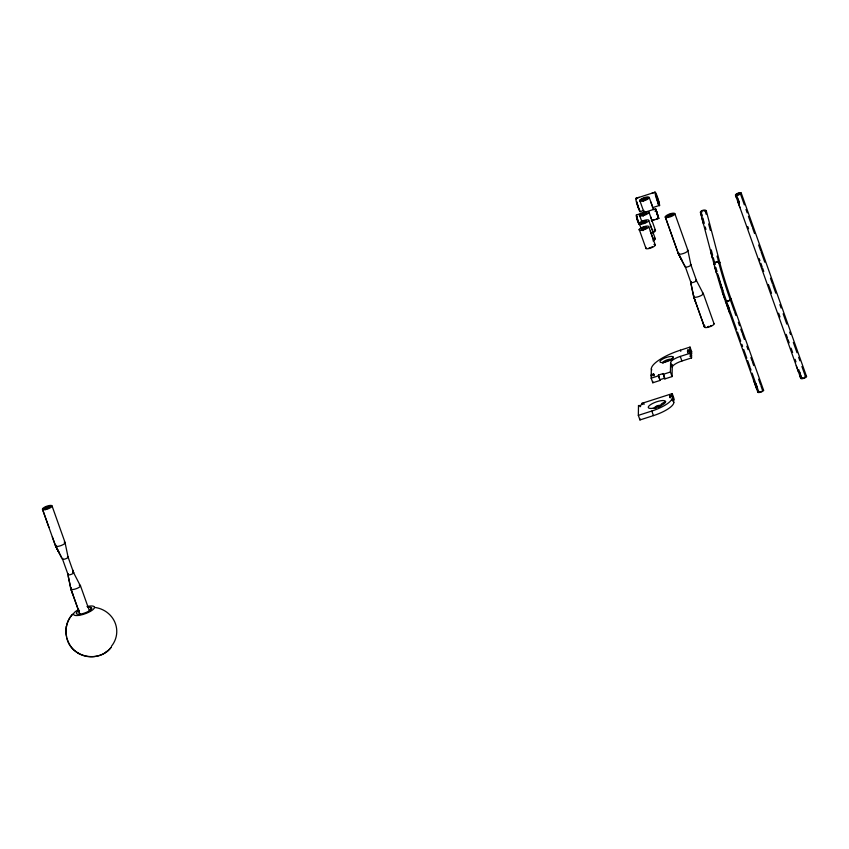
<?xml version="1.0" encoding="UTF-8"?>
<svg xmlns="http://www.w3.org/2000/svg" width="849" height="849" viewBox="0 0 849 849"><rect width="100%" height="100%" fill="white"/><g stroke="black" fill="none" stroke-linecap="round" stroke-linejoin="round"><path stroke-width="1.27" d="M670.19 397.873L669.776 396.727L672.185 395.952L673.788 402.575A21.352 6.176 -19.6 0 1 653.443 415.617L639.966 419.947L638.331 415.363L638.501 405.546L640.199 405.546L643.616 403.349L644.03 404.495M639.966 419.947L639.987 418.716M687.945 352.908L687.541 351.762L689.95 350.987L689.908 353.333L680.272 356.421A10.167 2.94 -19.6 0 0 670.593 362.64L672.228 367.224L672.058 376.585L664.841 378.909L663.218 373.539L658.41 375.088L660.023 380.448L652.807 382.772L651.172 378.187L651.215 375.449L653.624 374.685L653.634 373.9L651.225 374.674L651.639 375.82M651.225 374.674L651.332 368.827A30.511 8.819 -19.6 0 1 680.389 350.181L690.014 347.092L691.648 351.677L691.606 354.012L690.407 354.404M652.807 382.772L652.828 381.403M660.023 380.448L658.41 375.088M664.841 378.909L663.218 373.539M669.776 396.727L669.797 395.952L672.206 395.178L672.228 393.618L641.929 403.349L642.332 404.495M672.058 376.585L670.434 372L670.593 362.64M673.788 402.575L672.185 395.952M672.175 400.293L673.83 399.762L673.862 398.202L672.228 393.618M687.541 351.762L687.563 350.202L689.972 349.427L690.014 347.092M672.228 367.224A10.167 2.94 -19.6 0 1 681.906 361.005L691.542 357.917L691.585 355.572L689.95 350.987M72.207 614.665C61.839 625.851 64.938 645.771 78.31 653.178M658.962 203.548L657.009 199.664L655.768 194.124L658.792 202.327L658.824 203.802L655.736 194.166L658.718 201.977L658.962 203.548L657.763 203.94M656.097 210.817L658.007 216.548L656.383 211.019L658.028 216.527L656.171 210.743L654.908 211.157M656.213 219.265L658.707 218.119L655.577 208.812L636.219 215.02L639.361 224.677L639.393 223.849M66.052 628.96L66.158 628.281M66.371 626.88L66.466 626.233M636.57 215.306C635.349 215.476 639.042 226.333 639.35 223.574M655.481 208.843L658.665 218.458L655.481 208.843L658.665 218.458L651.406 220.814M641.154 222.671C641.409 224.507 647.776 222.162 646.333 220.74C642.088 220.284 637.917 225.335 645.527 222.289A3.046 0.881 -19.6 0 0 646.354 221.759C647.649 219.392 639.53 221.525 641.504 223.913M110.911 647.596C103.185 657.328 88.02 659.758 77.673 652.807M111.219 647.214C99.63 663.249 71.274 657.848 66.869 638.225M72.95 613.848C67.251 619.781 64.747 628.525 66.477 636.57M105.743 652.329L107.621 650.918M710.836 325.687L710.326 325.931L711.08 325.549M635.965 198.379L639.095 197.339M635.88 198.379L655.141 192.192L651.936 193.222M640.358 211.571L643.966 210.414M652.393 207.708L659.62 205.384M690.449 352.059L691.648 351.677M689.77 356.156L691.585 355.572M651.172 378.187L658.389 375.863M663.207 374.324L670.434 372M660.034 379.673L664.852 378.123M672.769 400.877L673.819 400.537M638.331 415.363L651.82 411.033A21.352 6.176 -19.6 0 0 672.153 397.99M651.416 220.793L653.804 220.04M708.735 326.494L707.673 326.695L709 326.419M643.075 200.353L647.299 198.082L645.007 197.997L641.865 199.494L641.897 200.364L644.115 200.12L646.694 198.942L647.171 197.934L644.72 198.072L641.865 199.494L641.664 200.268L643.075 200.353L643.489 201.5M642.82 215.041C650.483 213.301 645.134 210.701 641.398 214.404C641.876 216.219 645.919 214.192 646.927 213.163C646.726 210.711 638.384 215.094 642.82 215.041L643.234 216.187M642.566 229.506C650.228 227.765 644.879 225.165 641.154 228.869C641.621 230.684 645.664 228.657 646.673 227.628C646.471 225.176 638.13 229.548 642.566 229.506L642.98 230.652M641.929 403.349L643.616 403.349M78.692 653.401L79.297 653.762M639.191 209.47L639.637 209.99L639.074 209.247M684.347 265.238L678.34 253.702L665.351 217.164M61.521 557.464L55.525 545.928L42.524 509.389M685.185 266.851L678.5 253.947L665.276 216.909M62.37 559.077L55.673 546.172L52.32 536.897M696.456 280.541L703.269 293.754M68.016 556.88L73.64 572.767L80.453 585.98M638.342 222.13L638.745 222.735L638.257 221.96M681.874 260.441L678.362 253.405L681.758 260.24M59.048 552.667L55.546 545.631L58.931 552.466M638.936 208.971L636.601 201.797M637.1 216.368L637.259 216.76M638.926 208.939L636.538 201.446M702.739 322.164L704.458 326.95L693.686 296.779L691.075 284.16M801.01 376.022L801.732 378.049L799.514 371.809M799.694 375.364L800.777 378.357L735.457 194.952L736.635 198.273M728.23 306.043L728.951 308.06M729.726 313.239L720.674 287.111M48.977 527.473L42.45 509.135M741.241 193.094L806.55 376.51M740.275 193.349A2.038 0.584 -19.6 0 1 737.526 194.845A2.038 0.584 -19.6 0 1 737.25 193.869A2.038 0.584 -19.6 0 1 740.275 193.349L744.361 204.864M745.995 209.448L747.216 212.887M748.436 216.325L752.118 226.651M752.522 227.797L754.559 233.528M758.645 244.99L760.683 250.72M761.097 251.866L764.769 262.182M770.478 278.228L772.526 283.959M772.93 285.105L775.784 293.138M779.87 304.6L781.091 308.038M783.139 313.769L786.811 324.085M789.666 332.108L790.483 334.4M793.337 342.423L797.02 352.738M798.644 357.323L799.875 360.772M801.912 366.503L805.584 376.818M737.972 199.016L739.458 203.166M736.423 194.644L739.086 202.126M747.82 226.63L748.574 228.763M759.208 258.616L759.972 260.749M760.863 263.264L762.19 267.01M762.625 268.22L763.76 271.415M768.409 284.479L771.529 293.213M778.629 313.175L779.966 316.91M786.185 334.379L787.522 338.125M788.063 339.664L789.209 342.858M791.098 348.196L792.626 352.462M795.067 359.339L795.959 361.833M737.76 201.436L739.967 207.602M731.18 299.241L763.601 390.296M730.618 300.695L734.268 310.936M734.672 312.071L735.892 315.488M738.322 322.312L739.532 325.729M740.753 329.147L741.973 332.564M742.376 333.699L744.403 339.388M746.833 346.222L748.043 349.629M750.887 357.599L752.097 361.016M752.501 362.152L753.721 365.569M758.582 379.227L760.608 384.915M761.012 386.051L762.635 390.604A2.038 0.584 -19.6 0 1 760.619 391.877A2.038 0.584 -19.6 0 1 758.794 391.782M736.677 329.762L724.781 296.269M737.463 331.97L740.731 341.139M741.835 344.248L742.578 346.318M743.682 349.438L746.791 358.161M747.682 360.655L749.943 367.012M750.314 368.042L751.047 370.111M752.118 373.136L758.783 391.845M725.396 301.098L757.828 392.153M756.788 389.267L753.498 380.012M674.902 213.81L687.966 250.497M703.301 293.574L714.083 323.862M690.842 264.655L696.382 280.223M685.408 267.032L690.948 282.59M649.23 197.456A5.083 1.465 -19.6 0 1 642.269 201.181A5.083 1.465 -19.6 0 1 641.759 198.666A5.083 1.465 -19.6 0 1 649.23 197.456L653.581 209.682M648.965 212.133A5.083 1.465 -19.6 0 1 642.014 215.869A5.083 1.465 -19.6 0 1 641.504 213.343A5.083 1.465 -19.6 0 1 648.965 212.133L655.502 230.482M648.732 220.39A5.083 1.465 -19.6 0 1 641.78 224.115A5.083 1.465 -19.6 0 1 641.271 221.6A5.083 1.465 -19.6 0 1 648.732 220.39L655.258 238.728M639.721 200.279L643.797 211.751M653.613 240.363L650.355 231.193M648.721 226.598A5.083 1.465 -19.6 0 1 641.759 230.334A5.083 1.465 -19.6 0 1 641.25 227.808A5.083 1.465 -19.6 0 1 648.721 226.598L655.248 244.947M689.972 349.427L691.606 354.012M689.908 353.333L691.542 357.917M639.467 214.967L641.908 221.844M687.563 350.202L688.178 351.921M639.223 223.223L641.26 228.954M639.212 229.432L645.739 247.77M680.389 350.181L680.792 351.327M680.272 356.421L681.906 361.005M672.206 395.178L673.83 399.762M669.797 395.952L670.201 397.099M653.634 373.9L654.048 375.046M653.624 374.685L654.038 375.831M651.332 368.827L651.745 369.973M651.215 375.449L651.629 376.595M651.82 411.033L653.443 415.617M640.199 405.546L640.602 406.692M638.501 405.546L638.915 406.692M52.076 506.036L65.14 542.723M80.485 585.799L89.241 610.41M62.582 559.258L68.122 574.815M79.912 614.347L70.86 589.004L68.26 576.386M798.697 369.517L800.246 373.889M796.266 365.717L798.569 372.202M755.843 383.568L757.34 387.802M704.532 327.215L693.835 297.023L695.543 301.968M650.854 202.041L652.446 206.498M650.599 216.728L652.191 221.175M650.366 224.974L651.947 229.432M79.997 614.612L71.019 589.248L72.727 594.194M724.632 298.954L722.255 291.939M724.6 295.749L722.488 289.435M72.727 570.019L73.64 572.767M721.65 286.856L722.817 290.443M637.429 219.668L637.981 221.26L637.355 219.424M720.79 284.16L722.149 288.384M721.268 285.657L719.05 278.483M720.684 287.164L714.434 266.045M719.814 280.998L720.472 283.11M718.233 275.776L719.485 279.947M717.66 273.771L718.689 277.283M715.887 267.531L717.044 271.669M716.344 272.9L700.467 212.568L701.136 215.19M637.111 218.554L636.877 216.93L637.196 218.862M702.961 218.129L703.503 220.188M701.89 218.055L703.46 224.019M706.251 210.722L719.708 262.245M705.286 211.03L706.124 214.245M708.65 223.913L710.337 230.355M717.065 256.111L717.628 258.266M717.904 259.338L718.466 261.481M701.9 214.086L702.42 216.06M703.683 220.857L704.32 223.308M705.286 226.991L705.922 229.442M711.26 249.861L712.651 255.209M713.298 257.661L714.571 262.564M710.942 252.652L712.364 258.128M660.586 405.684L661.403 403.933L664.045 402.299A15.409 14.677 1.1 0 1 665.605 401.704M693.707 296.481L690.725 282.42M70.881 588.718L67.909 574.646M687.934 250.678L690.916 264.973M65.108 542.904L68.1 557.209M730.543 298.859A3.046 0.881 -19.6 0 1 730.384 300.132A3.046 0.881 -19.6 0 1 726.606 301.469A3.046 0.881 -19.6 0 1 725.725 300.567M731.18 299.347A50.834 5.296 72.2 0 1 719.655 262.15M762.763 389.903A3.046 0.881 -19.6 0 1 762.731 391.24A3.046 0.881 -19.6 0 1 758.645 392.546A3.046 0.881 -19.6 0 1 758.698 391.209M714.794 264.655A3.046 1.433 -14.6 0 1 714.455 262.765A3.046 1.433 -14.6 0 1 718.371 261.609A3.046 1.433 -14.6 0 1 719.506 263.264M730.214 299.548A2.038 0.584 -19.6 0 1 728.644 300.663A2.038 0.584 -19.6 0 1 726.489 300.971M730.214 299.655A50.834 5.296 72.2 0 1 718.689 262.458M715.325 264.124A2.038 0.955 -14.6 0 1 715.283 262.872A2.038 0.955 -14.6 0 1 717.798 262.129A2.038 0.955 -14.6 0 1 718.689 263.126M701.115 213.057A3.046 1.433 -14.6 0 1 701.189 211.083A3.046 1.433 -14.6 0 1 705.158 210.117A3.046 1.433 -14.6 0 1 705.901 211.9M701.762 212.547A2.038 0.955 -14.6 0 1 703.078 210.732A2.038 0.955 -14.6 0 1 705.232 211.592M656.617 407.817A3.046 0.881 -19.6 0 1 655.057 407.085A3.046 0.881 -19.6 0 1 658.951 405.366A3.046 0.881 -19.6 0 1 660.257 406.215M659.259 406.883A3.046 0.881 -19.6 0 1 658.739 407.138M654.94 407.966A3.046 0.881 -19.6 0 1 657.975 405.981A3.046 0.881 -19.6 0 1 660.66 406.225M805.255 376.139A3.046 0.881 -19.6 0 1 806.168 377.083A3.046 0.881 -19.6 0 1 802.401 378.675A3.046 0.881 -19.6 0 1 800.978 377.954M805.276 376.574A2.038 0.584 -19.6 0 1 803.844 377.996A2.038 0.584 -19.6 0 1 801.87 377.784M695.851 280.053A3.046 0.881 -19.6 0 1 695.533 281.422A3.046 0.881 -19.6 0 1 691.595 282.685A3.046 0.881 -19.6 0 1 691.373 281.486M702.356 292.947A5.083 1.465 -19.6 0 1 699.077 296.471A5.083 1.465 -19.6 0 1 694.047 295.961M713.563 323.32A5.083 1.465 -19.6 0 1 709.244 326.971A5.083 1.465 -19.6 0 1 705.01 326.058M690.311 264.485A3.046 0.881 -19.6 0 1 690.131 265.769A3.046 0.881 -19.6 0 1 686.353 267.095A3.046 0.881 -19.6 0 1 685.504 266.183M687.276 249.914A5.083 1.465 -19.6 0 1 683.509 253.469A5.083 1.465 -19.6 0 1 678.701 252.885M654.176 229.93A5.083 1.465 -19.6 0 1 652.361 233.04M653.571 231.299A3.046 0.881 -19.6 0 1 653.252 231.735M653.932 244.395A5.083 1.465 -19.6 0 1 654.197 246.348A5.083 1.465 -19.6 0 1 647.957 248.725A5.083 1.465 -19.6 0 1 646.025 247.399M652.329 246.688A3.046 0.881 -19.6 0 1 651.586 247.08M650.695 247.43A3.046 0.881 -19.6 0 1 649.103 247.844M653.942 238.176A5.083 1.465 -19.6 0 1 653.008 240.872M640.326 211.061A7.121 0.732 72.2 0 1 637.344 205.299A7.121 0.732 72.2 0 1 636.495 199.101M671.941 360.294A5.083 1.465 -19.6 0 1 671.835 360.432M662.528 362.99A5.083 1.465 -19.6 0 1 666.847 359.955A5.083 1.465 -19.6 0 1 672.1 359.583M672.1 359.626A2.038 1.931 0.8 0 1 673.427 357.344M663.292 363.011A5.083 1.465 -19.6 0 1 667.685 360.698A5.083 1.465 -19.6 0 1 672.047 360.199M672.323 364.539A7.121 2.059 -19.6 0 1 671.081 365.176M87.012 606.547A11.079 3.205 -19.6 0 1 93.061 609.54A11.079 3.205 -19.6 0 1 76.718 615.546A11.079 3.205 -19.6 0 1 78.373 609.72M94.494 607.385A25.417 24.197 1 0 1 114.838 622.179A25.417 24.197 1 0 1 111.399 646.301M87.734 607.375A8.14 2.356 -19.6 0 1 90.143 610.272A8.14 2.356 -19.6 0 1 78.522 614.273A8.14 2.356 -19.6 0 1 79.424 610.24M89.644 610.887A3.046 2.908 0.9 0 1 91.703 608.277M72.621 572.279A3.046 0.881 -19.6 0 1 73.046 573.425A3.046 0.881 -19.6 0 1 69.077 574.89A3.046 0.881 -19.6 0 1 68.376 573.85M79.244 585.152A5.083 1.465 -19.6 0 1 79.275 587.211A5.083 1.465 -19.6 0 1 72.918 589.503A5.083 1.465 -19.6 0 1 71.422 587.986M67.485 556.711A3.046 0.881 -19.6 0 1 67.241 558.037A3.046 0.881 -19.6 0 1 63.378 559.332A3.046 0.881 -19.6 0 1 62.826 558.281M64.195 542.097A5.083 1.465 -19.6 0 1 60.916 545.62A5.083 1.465 -19.6 0 1 55.885 545.111M44.392 508.424L47.512 508.434L50.112 506.503L47.024 506.736L44.392 508.424L47.247 508.519L50.112 506.503L46.759 506.832L44.371 508.509M667.208 216.198L670.328 216.208L672.928 214.277L669.84 214.51L667.208 216.198L670.073 216.293L672.928 214.277L670.105 214.426L667.197 216.283M642.311 213.513L643.149 213.226L642.332 213.481M653.252 408.21A9.148 2.643 -19.6 0 0 665.574 401.471A9.148 2.643 -19.6 0 0 651.99 403.795A9.148 2.643 -19.6 0 0 653.252 408.21M737.123 195.259A3.046 0.881 -19.6 0 0 741.23 193.01A3.046 0.881 -19.6 0 0 736.699 193.795A3.046 0.881 -19.6 0 0 737.123 195.259M668.036 217.429A5.083 1.465 -19.6 0 0 674.881 213.683A5.083 1.465 -19.6 0 0 667.335 214.977A5.083 1.465 -19.6 0 0 668.036 217.429M655.513 195.291A7.121 0.732 72.2 0 0 659.44 205.734A7.121 0.732 72.2 0 0 657.03 195.864A7.121 0.732 72.2 0 0 655.513 195.291M663.706 362.417A7.121 2.059 -19.6 0 0 673.406 357.185A7.121 2.059 -19.6 0 0 662.931 358.904A7.121 2.059 -19.6 0 0 663.706 362.417M45.22 509.655A5.083 1.465 -19.6 0 0 52.065 505.908A5.083 1.465 -19.6 0 0 44.519 507.203A5.083 1.465 -19.6 0 0 45.22 509.655"/></g></svg>
